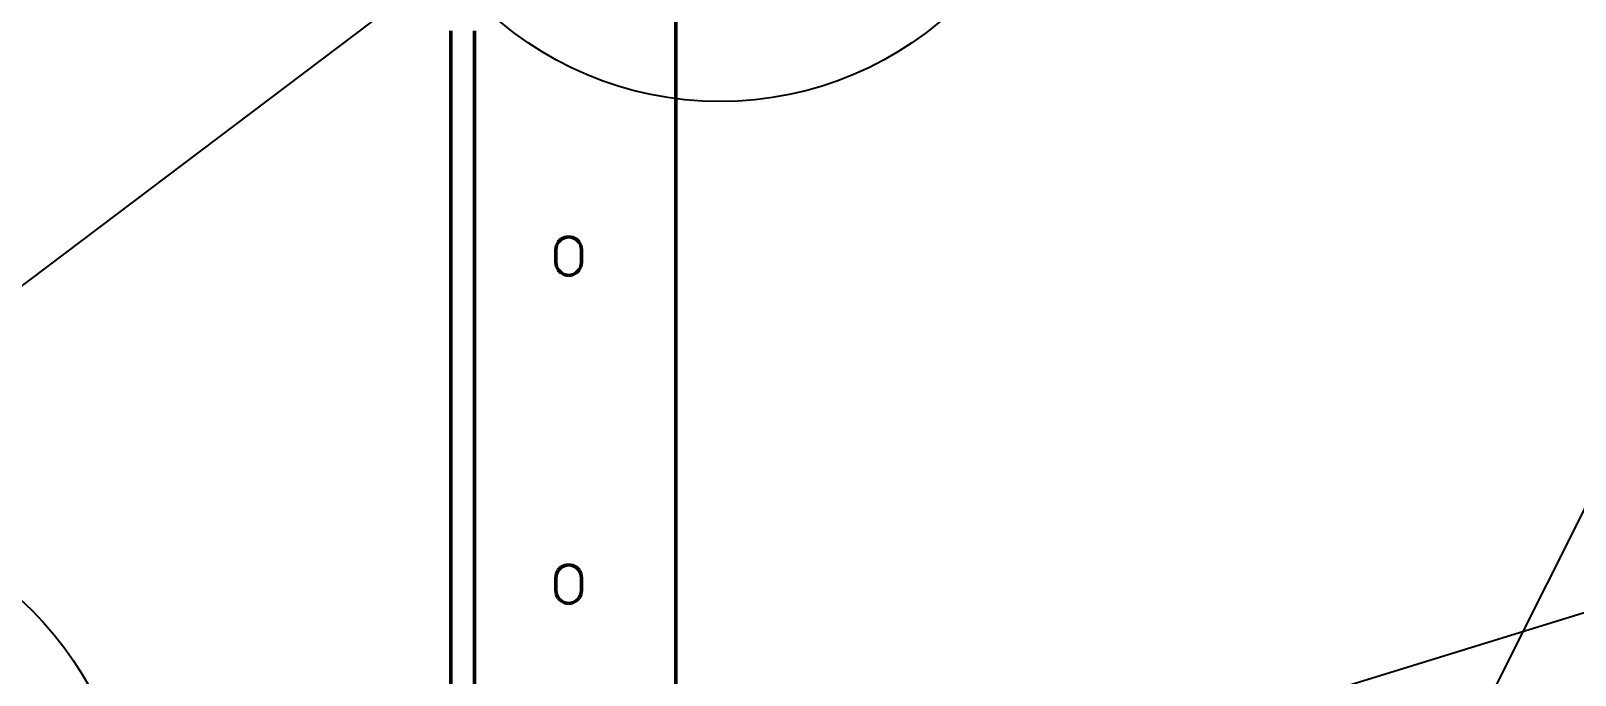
# Model space of a CAD drawing. Header units: millimetres. Extents: x 0 to 594, y 0 to 420.
# Drawn here: x 71.52 to 85.93, y 397.56 to 403.56 of the extents above; entities that cross this region are included whole.
import ezdxf

# ---------------------------------------------------------------- set-up
doc = ezdxf.new("R2010")
doc.units = ezdxf.units.MM

msp = doc.modelspace()

# ---------------------------------------------------------------- linework, layer by layer
at = {"color": 7, "lineweight": 35}
for p, q in [((110.206, 405.59), (62.04, 390.75)), ((88.707, 404.477), (74.64, 376.404)), ((75.078, 403.936), (61.99, 394.054))]:
    msp.add_line(p, q, dxfattribs=at)
at = {"color": 1, "lineweight": 70}
for p, q in [((77.54, 403.65), (77.54, 388.624)), ((75.44, 403.564), (75.44, 394.764)), ((75.44, 388.724), (75.44, 403.564)), ((75.44, 394.764), (75.44, 403.496)), ((75.66, 403.564), (75.66, 388.724)), ((76.42, 401.524), (76.426, 401.561)), ((76.426, 401.561), (76.443, 401.595)), ((76.443, 401.595), (76.469, 401.621)), ((76.469, 401.621), (76.503, 401.638)), ((76.503, 401.638), (76.54, 401.644)), ((76.54, 401.644), (76.577, 401.638)), ((76.577, 401.638), (76.611, 401.621)), ((76.611, 401.621), (76.637, 401.595)), ((76.637, 401.595), (76.654, 401.561)), ((76.654, 401.561), (76.66, 401.524)), ((76.42, 401.404), (76.42, 401.524)), ((76.426, 401.367), (76.42, 401.404)), ((76.66, 401.404), (76.654, 401.367)), ((76.66, 401.524), (76.66, 401.404)), ((76.443, 401.334), (76.426, 401.367)), ((76.469, 401.307), (76.443, 401.334)), ((76.503, 401.29), (76.469, 401.307)), ((76.54, 401.284), (76.503, 401.29)), ((76.577, 401.29), (76.54, 401.284)), ((76.611, 401.307), (76.577, 401.29)), ((76.637, 401.334), (76.611, 401.307)), ((76.654, 401.367), (76.637, 401.334)), ((76.426, 398.501), (76.443, 398.535)), ((76.443, 398.535), (76.469, 398.561)), ((76.469, 398.561), (76.503, 398.578)), ((76.503, 398.578), (76.54, 398.584)), ((76.54, 398.584), (76.577, 398.578)), ((76.577, 398.578), (76.611, 398.561)), ((76.611, 398.561), (76.637, 398.535)), ((76.637, 398.535), (76.654, 398.501)), ((76.42, 398.464), (76.426, 398.501)), ((76.42, 398.344), (76.42, 398.464)), ((76.654, 398.501), (76.66, 398.464)), ((76.66, 398.464), (76.66, 398.344)), ((76.426, 398.307), (76.42, 398.344)), ((76.443, 398.274), (76.426, 398.307)), ((76.469, 398.247), (76.443, 398.274)), ((76.503, 398.23), (76.469, 398.247)), ((76.611, 398.247), (76.577, 398.23)), ((76.637, 398.274), (76.611, 398.247)), ((76.654, 398.307), (76.637, 398.274)), ((76.66, 398.344), (76.654, 398.307)), ((76.54, 398.224), (76.503, 398.23)), ((76.577, 398.23), (76.54, 398.224))]:
    msp.add_line(p, q, dxfattribs=at)
at = {"color": 7, "lineweight": 35}
for centre in [(77.952, 406.105), (69.267, 395.899)]:
    msp.add_circle(centre, 3.2, dxfattribs=at)

doc.saveas('drawing.dxf')
